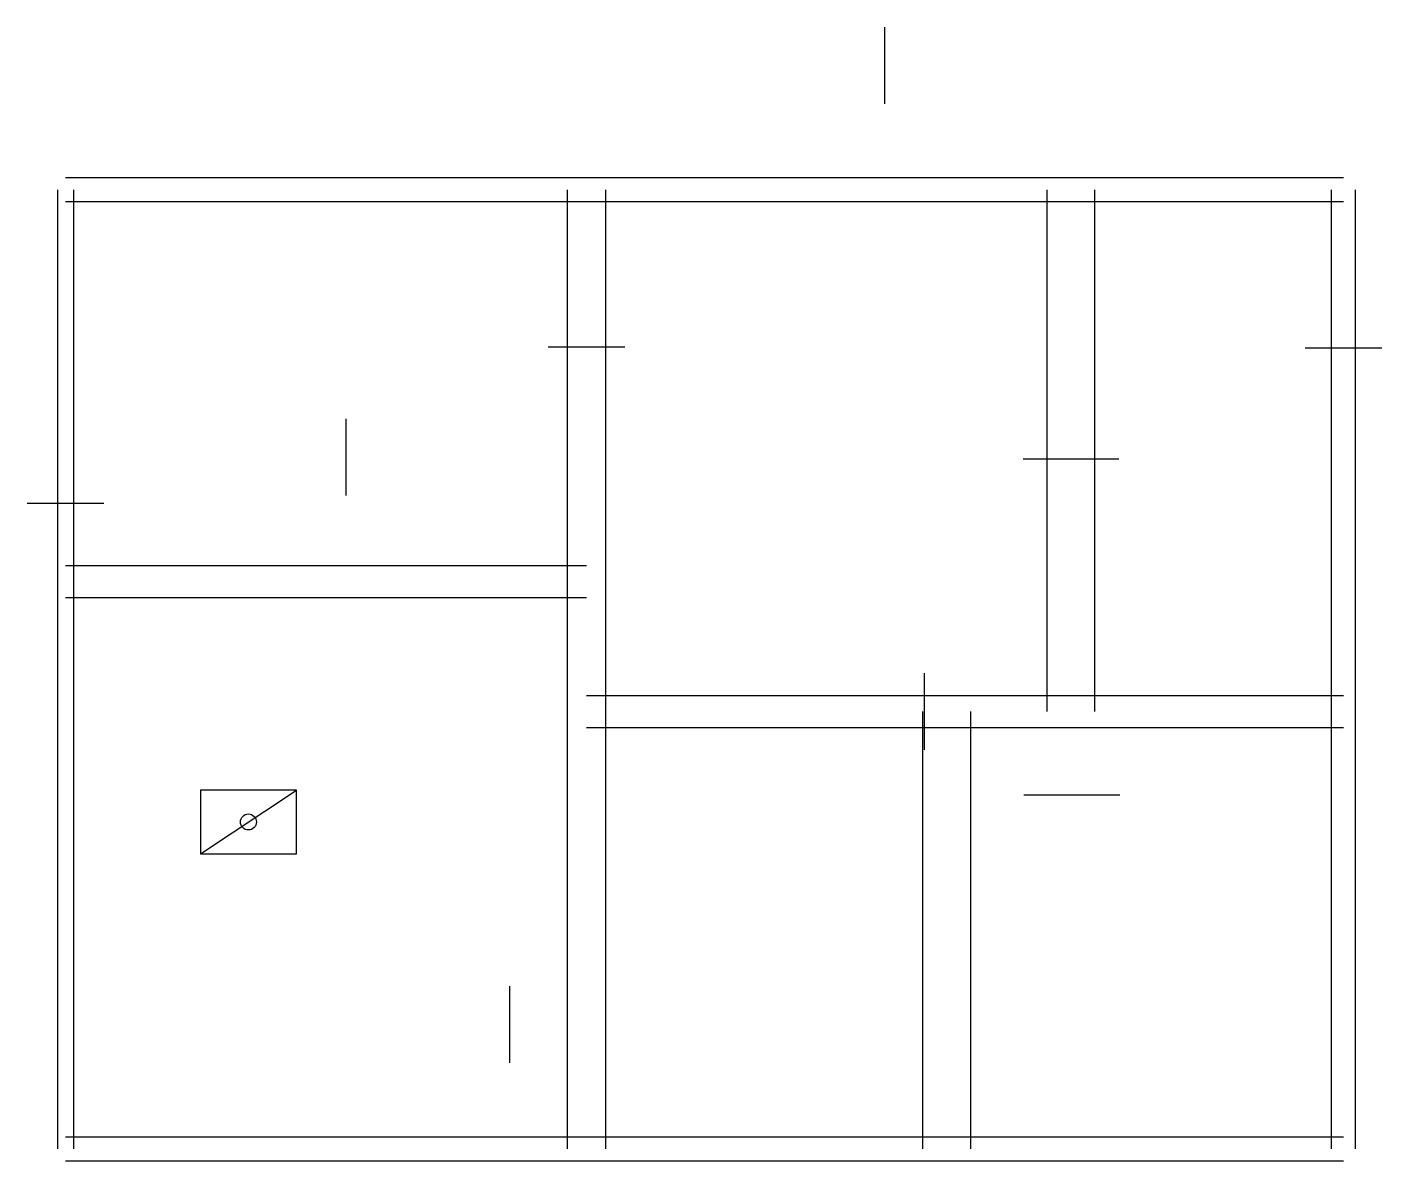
# Model space of a CAD drawing. Header units: millimetres. Extents: x -240 to 8240, y -75 to 7018.
import ezdxf

# ---------------------------------------------------------------- set-up
doc = ezdxf.new("R2010")
doc.units = ezdxf.units.MM
for name, color, linetype in [('FURN', 3, 'Continuous'), ('OPENING', 4, 'Continuous'), ('WALL', 7, 'Continuous')]:
    doc.layers.add(name, color=color, linetype=linetype)

# ---------------------------------------------------------------- blocks, each defined once
blk = doc.blocks.new('NOISE_INNER_58')
at = {"layer": 'FURN'}
blk.add_line((62.1, 1067.4), (662.1, 1467.4), dxfattribs=at)
blk.add_lwpolyline([(62.1, 1067.4), (662.1, 1067.4), (662.1, 1467.4), (62.1, 1467.4), (62.1, 1067.4)], close=True, dxfattribs=at)
at = {"layer": 'OPENING'}
for p, q in [((4344.1, 6240), (4344.1, 5760)), ((973.9, 3310), (973.9, 3790)), ((5816, 1434.2), (5216, 1434.2)), ((1998.9, -240), (1998.9, 240))]:
    blk.add_line(p, q, dxfattribs=at)
blk = doc.blocks.new('NOISE_OUTER_58')
at = {"layer": 'FURN'}
blk.add_circle((362.1, 1267.4), 50, dxfattribs=at)
blk.add_blockref('NOISE_INNER_58', (0, 0))

msp = doc.modelspace()

# ---------------------------------------------------------------- linework, layer by layer
at = {"layer": 'OPENING'}
for p, q in [((3502, 5016.3), (3022, 5016.3)), ((8240, 5009.2), (7760, 5009.2)), ((6594, 4315), (5994, 4315)), ((-240, 4039.2), (240, 4039.2)), ((5376.9, 2496), (5376.9, 2976))]:
    msp.add_line(p, q, dxfattribs=at)
at = {"layer": 'WALL'}
for p, q in [((8000, 6075), (0, 6075)), ((-50, 6000), (-50, 0)), ((50, 6000), (50, 0)), ((6444, 2736), (6444, 6000)), ((8075, 0), (8075, 6000)), ((8000, 5925), (0, 5925)), ((5366, 0), (5366, 2736)), ((5666, 0), (5666, 2736)), ((0, 75), (8000, 75))]:
    msp.add_line(p, q, dxfattribs=at)
for points in [[(3142, 0), (3142, 6000)], [(3382, 0), (3382, 6000)], [(6144, 2736), (6144, 6000)], [(7925, 0), (7925, 6000)], [(0, 3650), (3262, 3650)], [(0, 3450), (3262, 3450)], [(3262, 2836), (8000, 2836)], [(3262, 2636), (8000, 2636)], [(0, -75), (8000, -75)]]:
    msp.add_lwpolyline(points, dxfattribs=at)

# ---------------------------------------------------------------- block references
msp.add_blockref('NOISE_OUTER_58', (783.2, 777.7))

doc.saveas('drawing.dxf')
